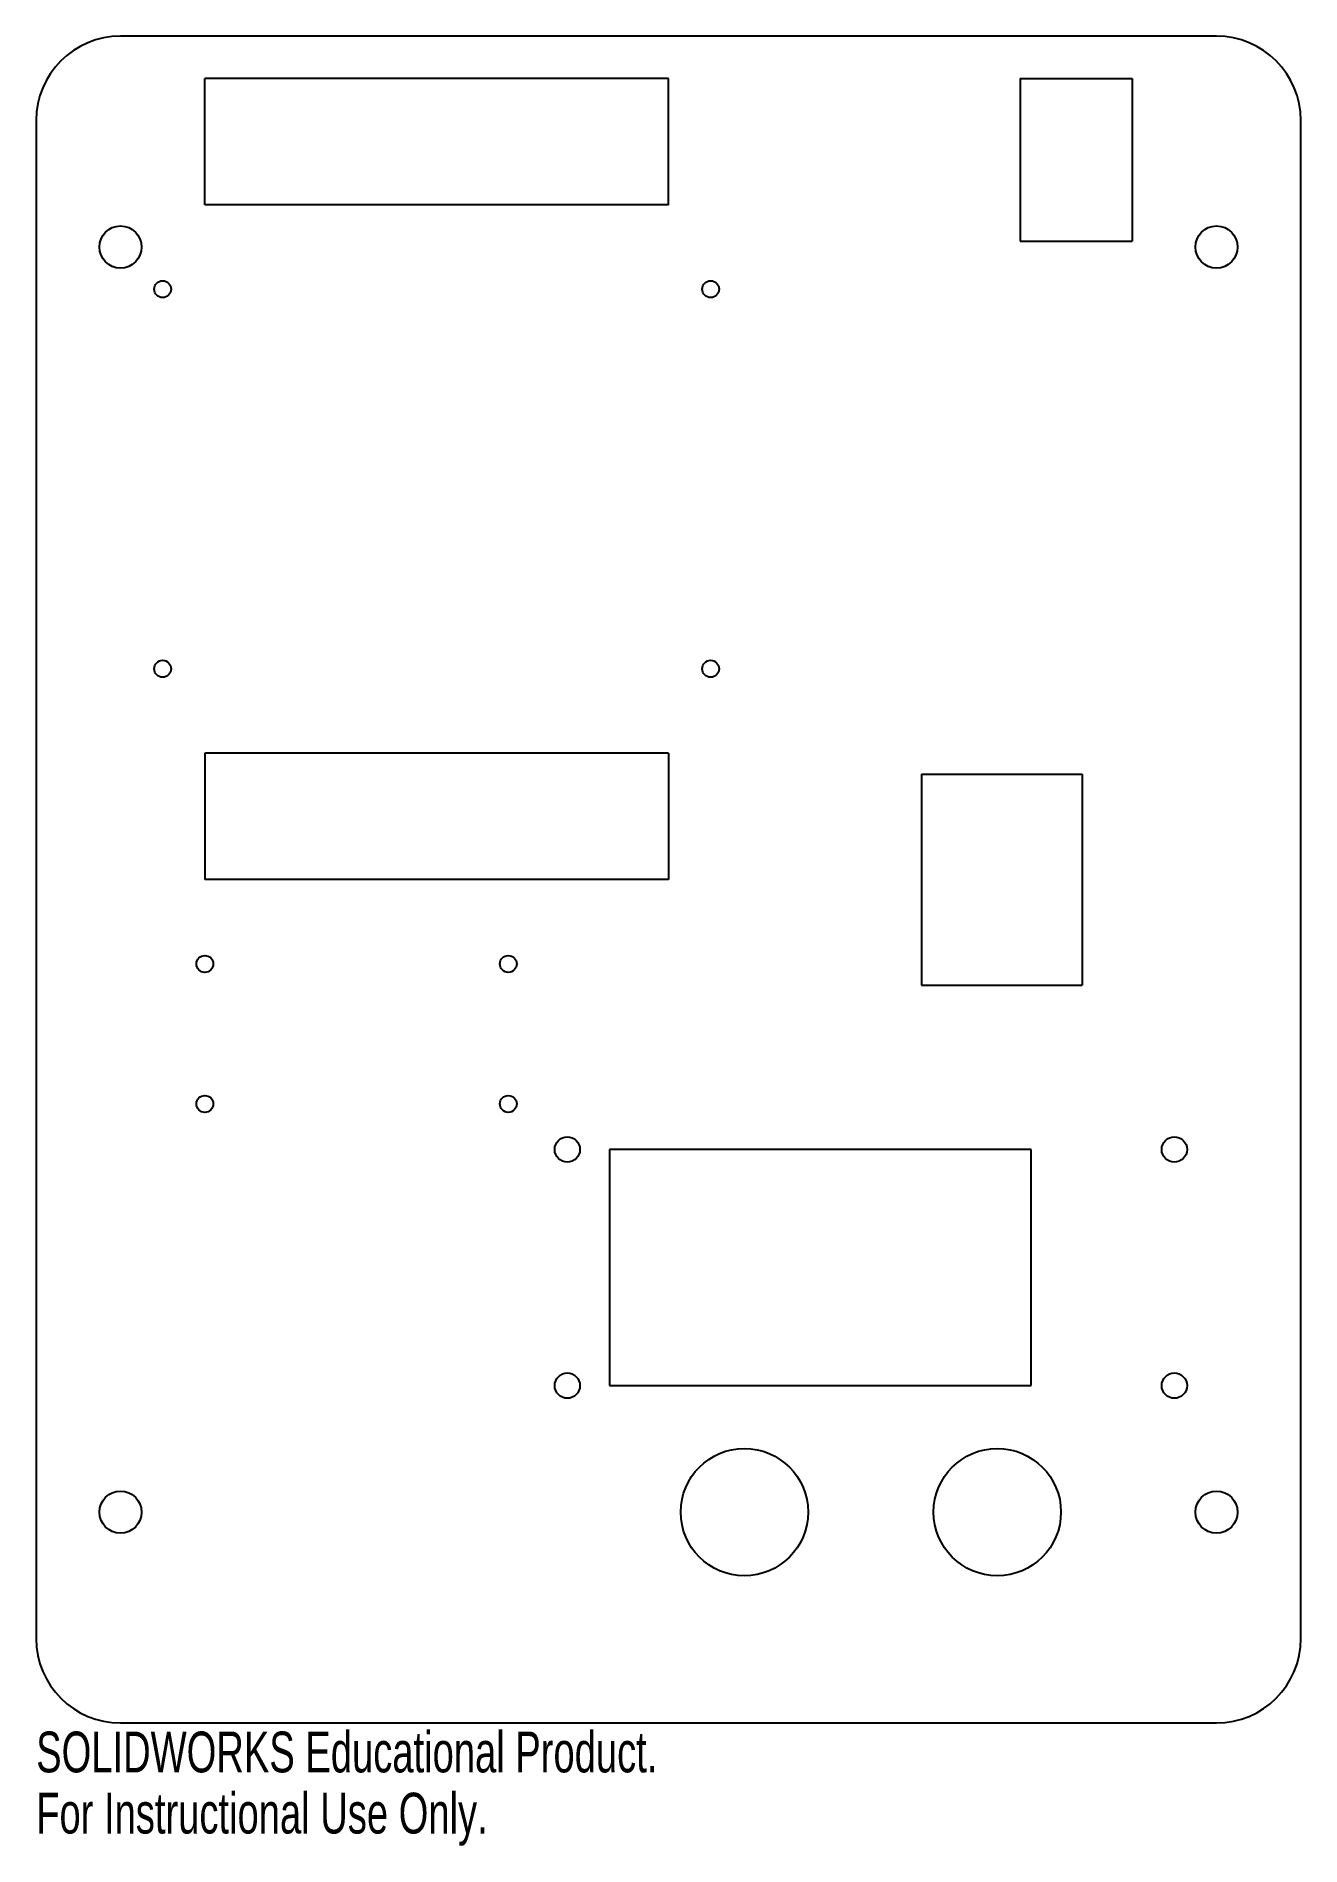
# Model space of a CAD drawing. Header units: millimetres. Extents: x 0 to 150, y -215 to 0.
import ezdxf

# ---------------------------------------------------------------- set-up
doc = ezdxf.new("R2010")
doc.units = ezdxf.units.MM
doc.styles.add('SLDTEXTSTYLE0', font='TXT', dxfattribs={"width": 0.7})

msp = doc.modelspace()

# ---------------------------------------------------------------- linework, layer by layer
at = {"color": 7, "linetype": 'Continuous', "lineweight": 25}
for p, q in [((140, 0), (10, 0)), ((20, -20), (20, -5)), ((75, -5), (20, -5)), ((75, -20), (75, -5)), ((116.7, -5), (130, -5)), ((116.7, -5), (116.7, -24.3)), ((130, -5), (130, -24.3)), ((0, -10), (0, -190)), ((150, -190), (150, -10)), ((75, -20), (20, -20)), ((116.7, -24.3), (130, -24.3)), ((75, -85), (20, -85)), ((20, -85), (20, -100)), ((75, -85), (75, -100)), ((105, -87.5), (105, -112.5)), ((105, -87.5), (124.05, -87.5)), ((124.05, -87.5), (124.05, -112.5)), ((75, -100), (20, -100)), ((105, -112.5), (124.05, -112.5)), ((68, -132), (68, -160)), ((118, -132), (68, -132)), ((118, -160), (118, -132)), ((68, -160), (118, -160)), ((10, -200), (140, -200))]:
    msp.add_line(p, q, dxfattribs=at)
for centre, radius in [((10, -25), 2.5), ((140, -25), 2.5), ((15, -30), 1), ((80, -30), 1), ((15, -75), 1), ((80, -75), 1), ((20, -110), 1), ((56, -110), 1), ((20, -126.6), 1), ((56, -126.6), 1), ((63, -132), 1.5), ((135, -132), 1.5), ((63, -160), 1.5), ((135, -160), 1.5), ((84, -175), 7.55), ((114, -175), 7.55), ((10, -175), 2.5), ((140, -175), 2.5)]:
    msp.add_circle(centre, radius, dxfattribs=at)
for centre, start, end in [((10, -10), 90, 180), ((140, -10), 0, 90), ((10, -190), 180, 270), ((140, -190), 270, 0)]:
    msp.add_arc(centre, 10, start, end, dxfattribs=at)

# ---------------------------------------------------------------- texts
at = {"color": 7, "linetype": 'Continuous', "char_height": 4.8336, "attachment_point": 1, "style": 'SLDTEXTSTYLE0'}
for s, insert in [('SOLIDWORKS Educational Product.', (0, -201.02)), ('For Instructional Use Only.', (0, -208.27))]:
    msp.add_mtext(s, dxfattribs=dict(at, insert=insert))

doc.saveas('drawing.dxf')
